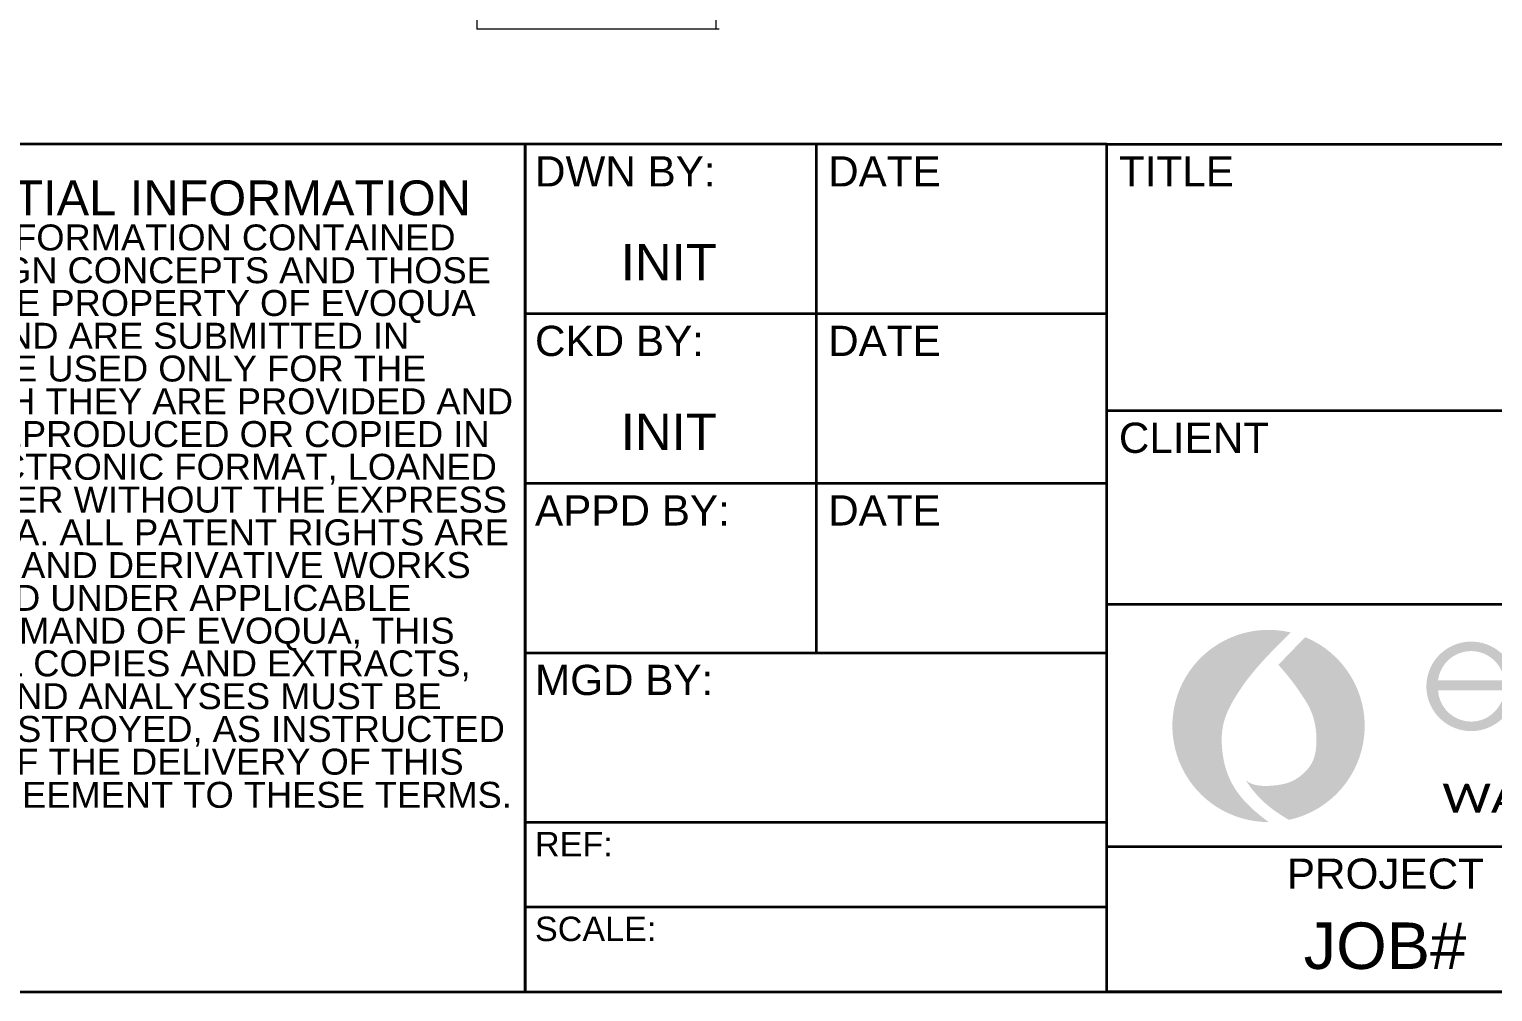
# Model space of a CAD drawing. Header units: inches. Extents: x 20 to 536, y 8 to 344.
# Drawn here: x 389.5 to 449.9, y 8 to 47.7 of the extents above; entities that cross this region are included whole.
import ezdxf
from ezdxf.enums import TextEntityAlignment as Align

# ---------------------------------------------------------------- set-up
doc = ezdxf.new("R2010")
doc.units = ezdxf.units.IN
doc.header["$LTSCALE"] = 16
doc.header["$MEASUREMENT"] = 0
doc.layers.get('0').update_dxf_attribs({"lineweight": 25})
for name, color, linetype, lineweight in [('Border', 7, 'Continuous', 35), ('Hatch', 7, 'Continuous', 18), ('Title', 7, 'Continuous', 35), ('Visible (ANSI)', 7, 'Continuous', 50)]:
    doc.layers.add(name, color=color, linetype=linetype, lineweight=lineweight)
doc.styles.add('Standard A-B-C', font='arial.ttf')
doc.styles.add('Standard D-E', font='arial.ttf')
doc.styles.add('Text Style175', font='arial.ttf')
doc.styles.add('Text Style176', font='arial.ttf')
doc.styles.add('Text Style238', font='arial.ttf')
doc.styles.add('Text Style5', font='arial.ttf')

# ---------------------------------------------------------------- blocks, each defined once
blk = doc.blocks.new('Borders 22x34_D')
at = {"layer": 'Border'}
blk.add_line((1.25, 0.4999999999999998), (33.5, 0.4999999999999999), dxfattribs=at)
blk = doc.blocks.new('Title Blocks D-E')
at = {"layer": 'Hatch'}
h = blk.add_hatch(color=256, dxfattribs=at)
edge = h.paths.add_edge_path()
edge.add_arc((19.98189101367876, 9.943906092784042), 0.2480719103066371, 76.67904422196989, 270.1894755167525)
edge.add_spline(control_points=[(19.98271137895041, 9.695835538940974), (19.95345309105183, 9.716895074018595), (19.90706101172811, 9.757582681646385), (19.87700493049096, 9.809075822364122), (19.86340140199017, 9.859645821546861), (19.85905807307129, 9.913599619973075), (19.86446310478937, 9.954909505000881), (19.8816433844362, 9.996605463722519), (19.91586083952322, 10.05094746716277), (19.94824109578481, 10.09215870240479), (19.99280924253348, 10.13969271243175), (20.03904818574205, 10.18530354588766)], knot_values=[1, 1, 1, 1, 1, 2, 3, 4, 5, 6, 7, 8, 9, 9, 9, 9, 9], degree=4, periodic=0)
h = blk.add_hatch(color=256, dxfattribs=at)
edge = h.paths.add_edge_path()
edge.add_line((20.07652725733046, 10.17321735301929), (20.00727756033102, 10.10174476056733))
edge.add_spline(control_points=[(20.00727756033102, 10.10174476056733), (20.03914590152676, 10.06589463365678), (20.06205326464902, 10.03231709591344), (20.07977724453722, 10.00633734431644), (20.09291840155609, 9.982728954174325), (20.10645438168407, 9.938139373098876), (20.10645438168407, 9.885254681356948), (20.0973312580813, 9.844655972069827), (20.06500654201578, 9.813293603220147), (20.03456712345327, 9.793429472069839), (19.98866453348985, 9.788065841916373), (19.94298954232558, 9.788065841916373), (19.92328802309256, 9.80336153764499)], knot_values=[1, 1, 1, 1, 1, 2, 3, 4, 5, 6, 7, 8, 9, 10, 10, 10, 10, 10], degree=4, periodic=0)
edge.add_spline(control_points=[(19.92328802309256, 9.80336153764499), (19.94541699423018, 9.76971769391496), (19.96808223500112, 9.745075690320038), (19.99617440364807, 9.723795472653753), (20.03456712345327, 9.701491365215341)], knot_values=[1, 1, 1, 1, 1, 2, 2, 2, 2, 2], degree=4, periodic=0)
edge.add_arc((19.98189101367876, 9.943906092784042), 0.248071910306636, 282.2596405573036, 427.574169988247)
h = blk.add_hatch(color=256, dxfattribs=at)
edge = h.paths.add_edge_path(flags=0)
edge.add_arc((20.50451582386743, 10.0511933714257), 0.08593673129867534, 6.776661522110381, 173.2233384778896)
edge.add_line((20.41917947616973, 10.06133386194242), (20.58985217156513, 10.06133386194242))
edge = h.paths.add_edge_path()
edge.add_arc((20.50465952519584, 10.04614204808804), 0.1155461320437756, 354.8678353908406, 699.9288679324424)
edge.add_line((20.61318822665002, 10.00648817575572), (20.58256276585194, 10.00648817575572))
edge.add_arc((20.50435126089575, 10.04054076796844), 0.0853030980909805, 183.1818174345895, 336.47212022216326, ccw=False)
edge.add_line((20.41917966361967, 10.035806049248), (20.61974243338927, 10.035806049248))
at = {"layer": 'Title'}
for p, q in [((18.06458223216816, 11.4454762342088), (15.25208223216816, 11.4454762342088)), ((19.56458223216816, 11.4454762342088), (18.06458223216816, 11.4454762342088)), ((18.06458223216816, 11.4454762342088), (18.06458223216816, 9.257976234208797)), ((18.06458223216816, 9.257976234208797), (18.06458223216816, 11.4454762342088)), ((18.81458223216816, 11.4454762342088), (18.81458223216816, 10.1329762342088)), ((19.56458223216816, 11.4454762342088), (25.75208223216816, 11.4454762342088)), ((19.56458223216816, 9.257976234208797), (19.56458223216816, 11.4454762342088)), ((19.56458223216816, 9.257976234208797), (19.56458223216816, 11.4454762342088)), ((18.06458223216816, 11.0079762342088), (19.56458223216816, 11.0079762342088)), ((19.56458223216816, 10.7579762342088), (25.75208223216816, 10.7579762342088)), ((18.06458223216816, 10.5704762342088), (19.56458223216816, 10.5704762342088)), ((19.56458223216816, 10.2579762342088), (25.75208223216816, 10.2579762342088)), ((18.06458223216816, 10.1329762342088), (19.56458223216816, 10.1329762342088)), ((18.06458223216816, 9.695476234208797), (19.56458223216816, 9.695476234208797)), ((19.56458223216816, 9.632976234208797), (25.75208223216816, 9.632976234208797)), ((18.06458223216816, 9.476726234208797), (19.56458223216816, 9.476726234208797)), ((15.25208223216816, 9.257976234208797), (18.06458223216816, 9.257976234208797)), ((18.06458223216816, 9.257976234208797), (19.56458223216816, 9.257976234208797)), ((25.75208223216816, 9.257976234208797), (19.56458223216816, 9.257976234208797))]:
    blk.add_line(p, q, dxfattribs=at)
for s, insert, char_height, attachment_point, style in [('\\fArial|b0|i0;\\H0.0780;DWN BY:', (18.08958223216816, 11.4142262342088), 0.07799999920401986, 1, 'Standard A-B-C'), ('\\fArial|b0|i0;\\H0.0780;DATE', (18.84583223216816, 11.4142262342088), 0.07799999920401986, 1, 'Standard A-B-C'), ('\\fArial|b0|i0;\\H0.0780;TITLE', (19.59583223216816, 11.4142262342088), 0.07799999920401986, 1, 'Standard A-B-C'), ('\\fArial|b0|i0;\\H0.0780;CKD BY:', (18.08958223216816, 10.9767262342088), 0.07799999920401986, 1, 'Standard A-B-C'), ('\\fArial|b0|i0;\\H0.0780;DATE', (18.84583223216816, 10.9767262342088), 0.07799999920401986, 1, 'Standard A-B-C'), ('\\fArial|b0|i0;\\H0.0780;CLIENT', (19.59583223216816, 10.7267262342088), 0.07799999920401986, 1, 'Standard A-B-C'), ('\\fArial|b0|i0;\\H0.0780;DATE', (18.84583223216816, 10.5392262342088), 0.07799999920401986, 1, 'Standard A-B-C'), ('\\fArial|b0|i0;\\H0.0780;MGD BY:', (18.08958223216816, 10.1017262342088), 0.07799999920401986, 1, 'Standard A-B-C'), ('\\fCalibri|b0|i0;\\W1.20;\\H0.0750;WATER TECHNOLOGIES', (21.77234922199468, 9.794773761189376), 0.07500000239357234, 3, 'Standard D-E'), ('\\fArial|b0|i0;\\H0.0630;REF:', (18.08958223216816, 9.670476234208797), 0.06299999755198561, 1, 'Standard A-B-C'), ('\\fArial|b0|i0;\\H0.0780;PROJECT', (20.28333223216816, 9.6017262342088), 0.07799999920401986, 2, 'Standard A-B-C'), ('\\fArial|b0|i0;\\H0.0630;SCALE:', (18.08958223216816, 9.451726234208797), 0.06299999755198561, 1, 'Standard A-B-C')]:
    blk.add_mtext(s, dxfattribs=dict(at, insert=insert, char_height=char_height, attachment_point=attachment_point, style=style))
at = {"layer": 'Title', "insert": (16.67048464356042, 11.3517262342088), "char_height": 0.06000000074153809, "width": 2.725909075399083, "attachment_point": 2, "line_spacing_factor": 0.7571007013320923, "style": 'Standard A-B-C'}
blk.add_mtext('{\\H1.5x;COMPANY CONFIDENTIAL INFORMATION\\P\\H0.74444x;THIS DOCUMENT AND ALL INFORMATION CONTAINED \\H1.55017x; \\H0.64509x;HEREIN, INCLUDING THE DESIGN CONCEPTS AND THOSE \\H1.34683x; \\H0.74248x;ARISING THEREFROM ARE THE PROPERTY OF EVOQUA \\H1.34875x; \\H0.74142x;AND/OR ITS AFFILIATES AND ARE SUBMITTED IN \\H1.34874x; \\H0.74143x;CONFIDENCE. THEY MAY BE USED ONLY FOR THE \\H1.34874x; \\H0.74143x;EXPRESS PURPOSE FOR WHICH THEY ARE PROVIDED AND \\H1.34874x; \\H0.74143x;MUST NOT BE DISCLOSED, REPRODUCED OR COPIED IN \\H1.34874x; \\H0.74143x;ANY FORM, INCLUDING IN ELECTRONIC FORMAT, LOANED \\H1.34874x; \\H0.74143x;OR USED IN ANY OTHER MANNER WITHOUT THE EXPRESS \\H1.34874x; \\H0.74143x;WRITTEN CONSENT OF EVOQUA. ALL PATENT RIGHTS ARE \\H1.34874x; \\H0.74143x;RESERVED. THIS DOCUMENT AND DERIVATIVE WORKS \\H1.34874x; \\H0.74143x;THEREOF ARE PROTECTED UNDER APPLICABLE \\H1.34874x; \\H0.74143x;COPYRIGHT LAWS. UPON DEMAND OF EVOQUA, THIS \\H1.34874x; \\H0.74143x;DOCUMENT, ALONG WITH ALL COPIES AND EXTRACTS, \\H1.34874x; \\H0.74143x;AND ALL RELATED NOTES AND ANALYSES MUST BE \\H1.34874x; \\H0.74143x;RETURNED TO EVOQUA OR DESTROYED, AS INSTRUCTED \\H1.34874x; \\H0.74143x;BY EVOQUA. ACCEPTANCE OF THE DELIVERY OF THIS \\H1.34874x; \\H0.74143x;DOCUMENT CONSTITUTES AGREEMENT TO THESE TERMS\\H1.01493x;.\\H1.3289x; }', dxfattribs=at)
at = {"layer": 'Title', "insert": (18.08958223216816, 10.5392262342088), "char_height": 0.07799999920401986, "attachment_point": 1, "line_spacing_factor": 3.028467655181885, "style": 'Standard A-B-C'}
blk.add_mtext('\\fArial|b0|i0;\\H0.0780;APPD BY:\\P', dxfattribs=at)
at = {"layer": 'Title'}
for tag, p, height, style in [('DESIGNER_001', (18.3107650447504, 11.09377623501656), 0.09399999783733698, 'Text Style175'), ('CHECKED_BY_001', (18.3107650447504, 10.65627623501655), 0.09399999783733698, 'Text Style175'), ('PROJECT_001', (20.0725136744474, 9.316735305422863), 0.1200000014830762, 'Text Style5'), ('PART_NUMBER_001', (21.15226469113598, 9.316776233118013), 0.1200000014830762, 'Text Style5'), ('@DMS_Reference_001', (23.12832029153776, 9.316776233118013), 0.1200000014830762, 'Text Style5'), ('Sheet_Number_001', (24.46172752474966, 9.316530666947111), 0.1200000014830762, 'Text Style5'), ('Number_of_sheets_001', (25.02265817451255, 9.314187783023133), 0.12466666970666, 'Text Style238')]:
    blk.add_attdef(tag, p, '', height=height, dxfattribs=dict(at, style=style))
for tag, height, style, p in [('CREATION_DATE', 0.09399999783733698, 'Text Style175', (19.18958223216816, 11.1407762342088)), ('CHECKED_DATE', 0.09399999783733698, 'Text Style175', (19.18958223216816, 10.7032762342088)), ('ENG_APPROVED_BY', 0.09399999783733698, 'Text Style175', (18.43958223216816, 10.2657762342088)), ('ENG_APPROVAL_DATE', 0.09399999783733698, 'Text Style175', (19.18958223216816, 10.2657762342088)), ('MANAGER', 0.09399999783733698, 'Text Style175', (18.81458223216816, 9.828276234208797)), ('REVISION_NUMBER', 0.1200000014830762, 'Text Style5', (25.56458223216816, 9.376776234208798))]:
    blk.add_attdef(tag, text='', height=height, dxfattribs=dict(at, style=style)).set_placement(p, align=Align.MIDDLE_CENTER)
at = {"layer": 'Title', "style": 'Text Style176'}
for tag, p in [('!Reference', (18.87708223216816, 9.526726234208796)), ('!Scale', (18.87708223216816, 9.307976234208798))]:
    blk.add_attdef(tag, text='', height=0.07799999920401986, dxfattribs=at).set_placement(p, align=Align.BOTTOM_CENTER)

msp = doc.modelspace()

# ---------------------------------------------------------------- linework, layer by layer
at = {"layer": 'Visible (ANSI)', "linetype": 'Continuous', "lineweight": 18}
for p, q in [((407.9888841682557, 48.24396743752438), (407.9888841682557, 47.74396743752439)), ((408.2817773870694, 47.74396743752438), (407.9888841682558, 47.74396743752438)), ((410.40309773063, 47.74396743752438), (408.2817773870694, 47.74396743752438)), ((411.8173112930032, 47.74396743752439), (410.40309773063, 47.74396743752439)), ((417.5590183562368, 47.74396743752439), (411.8173112930032, 47.74396743752439)), ((417.8519115750501, 47.74396743752439), (417.5590183562368, 47.74396743752439)), ((417.8519115750502, 48.24396743752438), (417.8519115750502, 47.74396743752439)), ((417.9957460676238, 47.74396743752439), (417.8519115750405, 47.74396743752439))]:
    msp.add_line(p, q, dxfattribs=at)

# ---------------------------------------------------------------- block references
at = {"xscale": 16, "yscale": 16, "zscale": 16}
msp.add_blockref('Borders 22x34_D', (0, 0), dxfattribs=at)
ref = msp.add_blockref('Title Blocks D-E', (120.9587935899595, -140.1276197473408), dxfattribs=dict(xscale=16, yscale=16, zscale=16))
ref.add_attrib('PROJECT_001', 'JOB#', (442.119012381118, 8.940145139425047), dxfattribs={"layer": 'Title', "height": 1.920000023729219, "style": 'Text Style5'})
ref.add_attrib('DESIGNER_001', 'INIT', (413.9310343059659, 37.37280001292409), dxfattribs={"layer": 'Title', "height": 1.503999965397392, "style": 'Text Style175'})
ref.add_attrib('CHECKED_BY_001', 'INIT', (413.9310343059659, 30.37280001292408), dxfattribs={"layer": 'Title', "height": 1.503999965397392, "style": 'Text Style175'})

doc.saveas('drawing.dxf')
